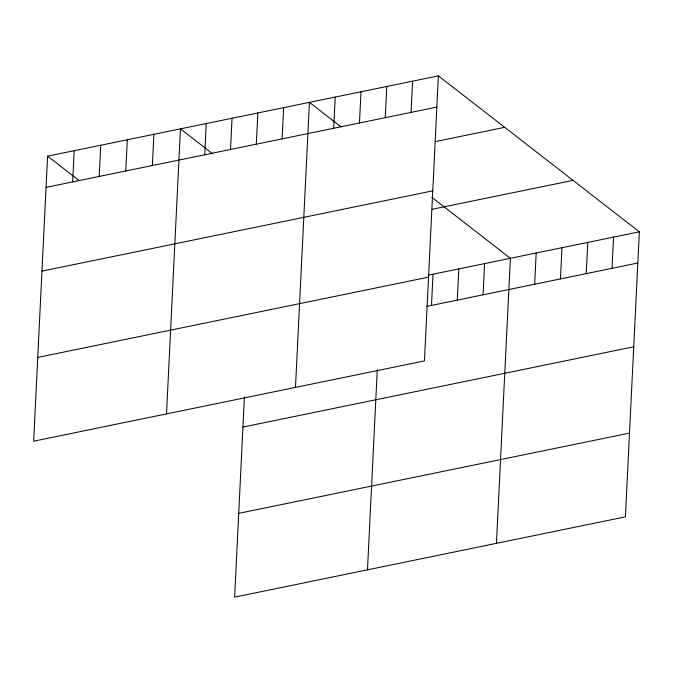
<?xml version="1.0" encoding="UTF-8"?>
<svg xmlns="http://www.w3.org/2000/svg" width="673" height="673" viewBox="0 0 673 673"><rect width="100%" height="100%" fill="white"/><g stroke="black" fill="none" stroke-linecap="round" stroke-linejoin="round"><path stroke-width="1.01" d="M47.59 156.153L33.65 441.185L424.444 360.913L438.384 75.872L47.59 156.153L79.094 180.591M72.642 181.912L74.165 150.693M99.209 176.452L100.74 145.233M125.784 170.992L127.315 139.774M152.359 165.533L153.89 134.314M166.517 413.895L180.457 128.854L212.794 153.94M204.727 154.773L206.249 123.554M230.519 149.473L232.042 118.263M256.312 144.182L257.835 112.963M244.4 397.078L234.616 597.128L625.41 516.847L639.35 231.815L438.384 75.872M282.105 138.882L283.627 107.663M295.481 387.404L309.42 102.363L340.925 126.81M333.69 128.282L335.213 97.063M359.475 122.982L361.006 91.772M385.267 117.691L386.798 86.472M367.483 569.829L377.275 369.78M411.06 112.391L412.591 81.172M431.486 305.416L433.017 274.197M457.278 300.116L458.801 268.897M483.071 294.816L484.594 263.597M496.447 543.338L510.386 258.306L431.864 197.374M534.656 284.225L536.179 253.006M560.449 278.925L561.972 247.706M586.242 273.625L587.765 242.406M612.035 268.325L613.557 237.106M46.067 187.363L436.853 107.091M435.263 141.599L504.7 127.332M41.97 271.126L432.756 190.854M432.167 209.286L573.034 180.356M428.053 275.215L639.35 231.815M37.747 357.43L428.541 277.15M426.522 306.434L637.827 263.025M242.936 427.061L633.73 346.788M238.713 513.364L629.507 433.092"/></g></svg>
